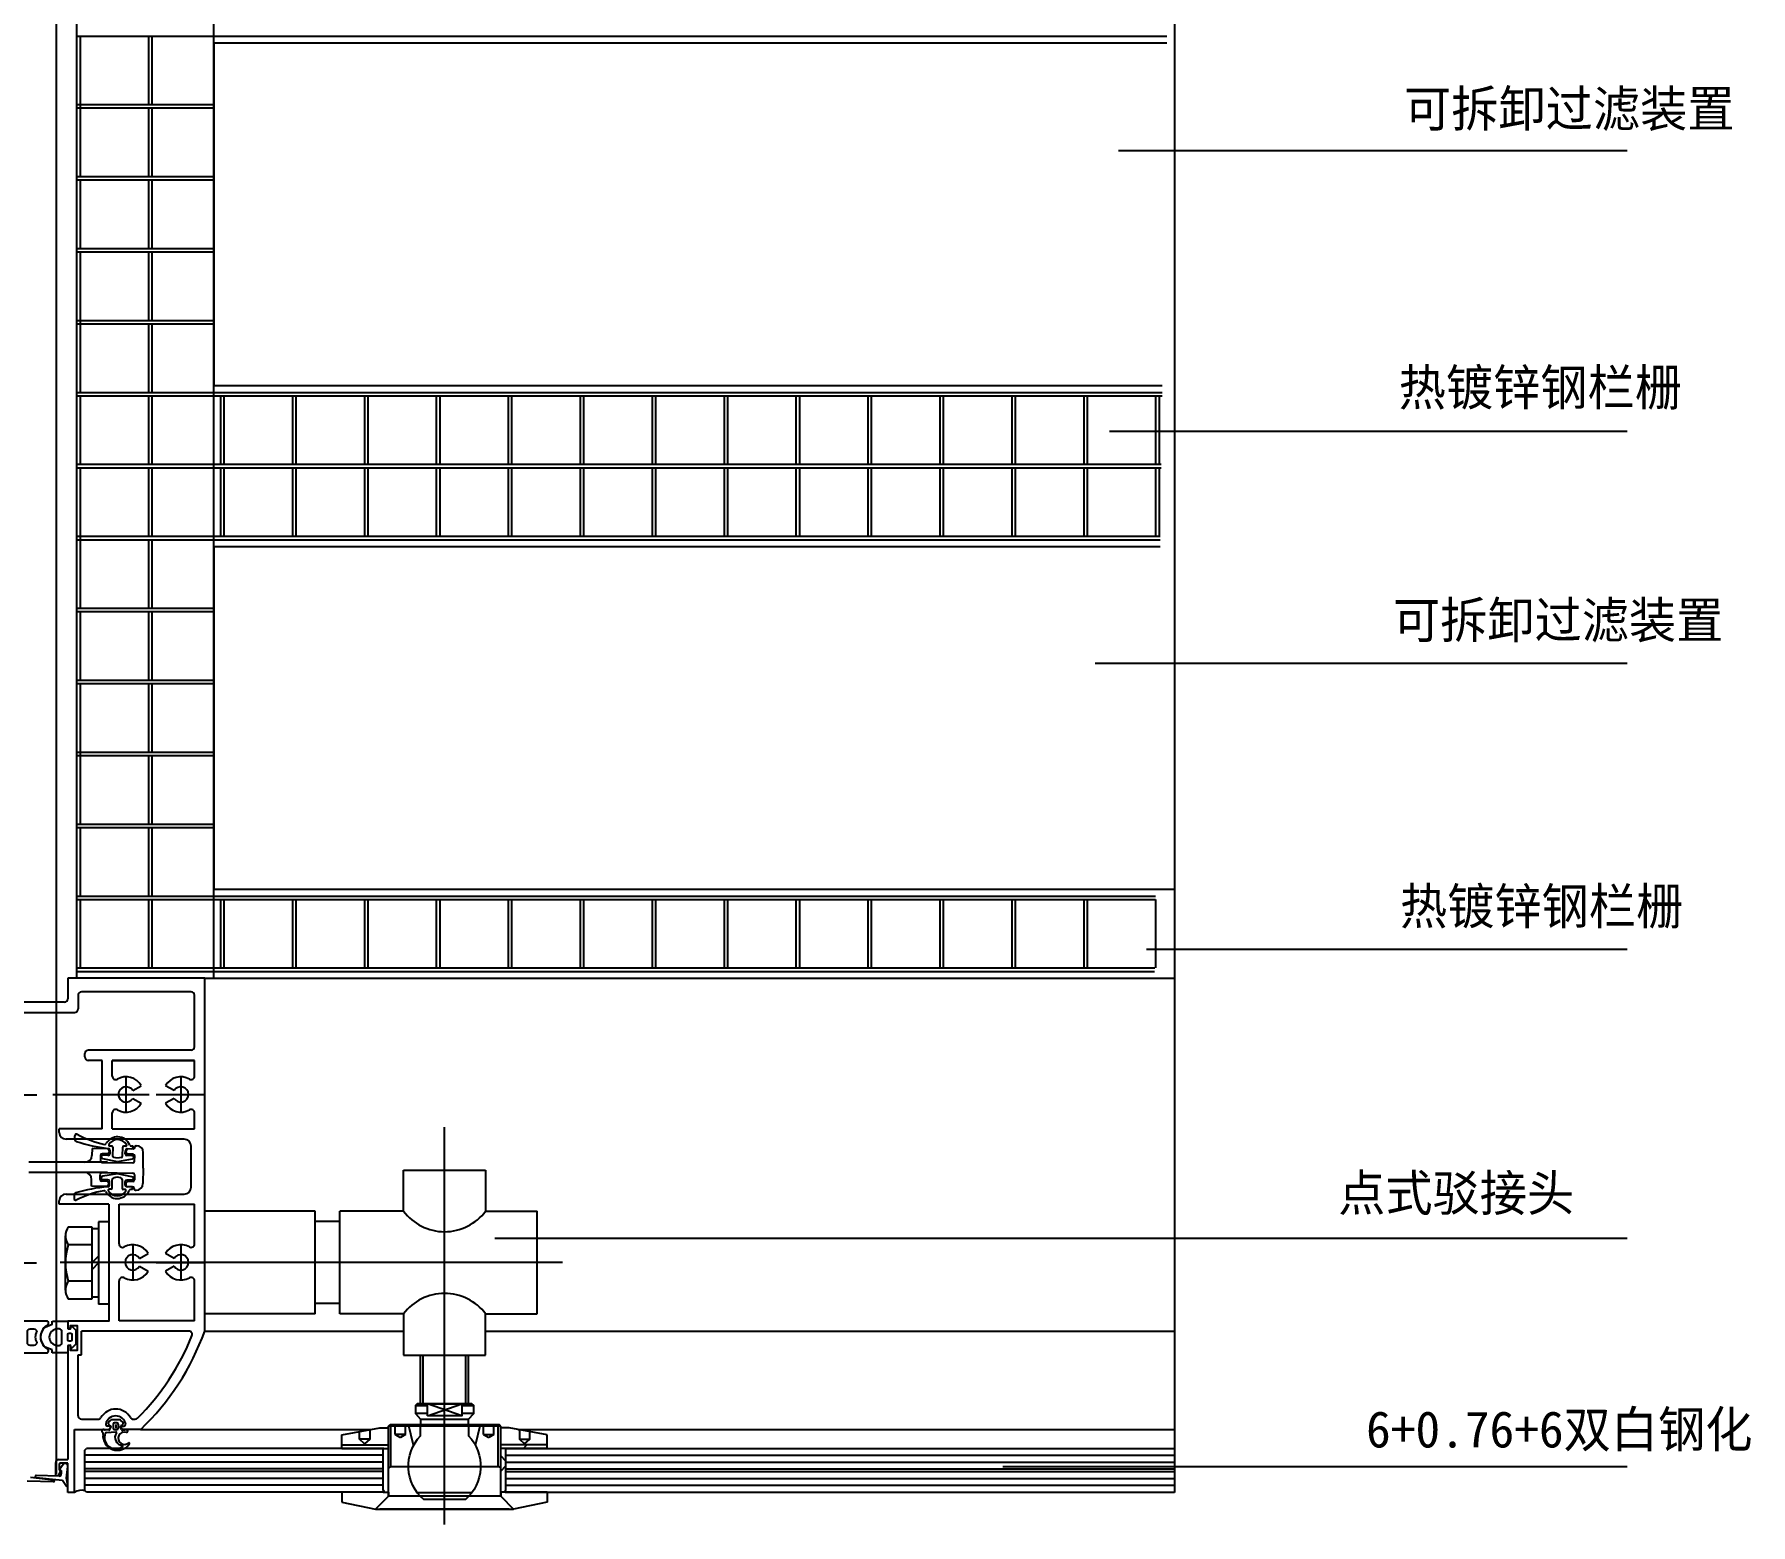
# Model space of a CAD drawing. Header units: metres. Extents: x 2762 to 3725, y 1252 to 2550.
# Drawn here: x 3202 to 3703, y 1787 to 2222 of the extents above; entities that cross this region are included whole.
import ezdxf

# ---------------------------------------------------------------- set-up
doc = ezdxf.new("R2010")
doc.units = ezdxf.units.M
for name, color, linetype in [('1', 1, 'Continuous'), ('10', 1, 'Continuous'), ('3', 5, 'Continuous'), ('4', 4, 'Continuous'), ('6', 6, 'Continuous'), ('CENTER', 2, 'Continuous'), ('GOMMA', 3, 'Continuous'), ('GROSSA', 4, 'Continuous'), ('胶条', 6, 'Continuous')]:
    doc.layers.add(name, color=color, linetype=linetype)

msp = doc.modelspace()

# ---------------------------------------------------------------- hatches: boundary and pattern name
at = {"layer": '1'}
h = msp.add_hatch(dxfattribs=at)
h.set_pattern_fill('ANSI38', scale=6)
h.paths.add_polyline_path([(3305.67, 1809.46), (3305.67, 1810.46), (3292.07, 1810.46), (3292.07, 1809.46)])
h = msp.add_hatch(dxfattribs=at)
h.set_pattern_fill('ANSI38', scale=6)
h.paths.add_polyline_path([(3305.67, 1796.7), (3304.17, 1796.7, 1), (3304.17, 1797.2), (3304.17, 1809.46), (3305.67, 1809.46)])
h = msp.add_hatch(dxfattribs=at)
h.set_pattern_fill('ANSI38', scale=6)
h.paths.add_polyline_path([(3352.07, 1809.46), (3352.07, 1810.46), (3338.47, 1810.46), (3338.47, 1809.46)])
h = msp.add_hatch(dxfattribs=at)
h.set_pattern_fill('ANSI38', scale=6)
h.paths.add_polyline_path([(3352.07, 1809.46), (3352.07, 1810.46), (3338.47, 1810.46), (3338.47, 1809.46)])
h = msp.add_hatch(dxfattribs=at)
h.set_pattern_fill('ANSI38', scale=6)
h.paths.add_polyline_path([(3338.47, 1796.7), (3339.97, 1796.7, -1), (3339.97, 1797.2), (3339.97, 1809.25), (3338.47, 1809.25)])

# ---------------------------------------------------------------- linework, layer by layer
for p, q in [((3214.75, 1946.68), (3214.75, 2243.18)), ((3254.75, 1946.68), (3254.75, 2243.18)), ((3215.75, 2180.68), (3215.75, 2221.68)), ((3235.75, 2201.68), (3235.75, 2221.68)), ((3236.75, 2201.68), (3236.75, 2221.68)), ((3254.75, 2219.68), (3254.75, 2119.68)), ((3254.75, 2219.68), (3532.92, 2219.68)), ((3235.75, 2180.68), (3235.75, 2200.68)), ((3236.75, 2180.68), (3236.75, 2200.68)), ((3215.75, 2159.68), (3215.75, 2179.68)), ((3235.75, 2159.68), (3235.75, 2179.68)), ((3236.75, 2159.68), (3236.75, 2179.68)), ((3215.75, 2117.68), (3215.75, 2158.68)), ((3235.75, 2138.68), (3235.75, 2158.68)), ((3236.75, 2138.68), (3236.75, 2158.68)), ((3235.75, 2117.68), (3235.75, 2137.68)), ((3236.75, 2117.68), (3236.75, 2137.68)), ((3254.75, 2119.68), (3531.61, 2119.68)), ((3215.75, 2096.68), (3215.75, 2116.68)), ((3235.75, 2096.68), (3235.75, 2116.68)), ((3236.75, 2096.68), (3236.75, 2116.68)), ((3256.75, 2096.68), (3256.75, 2116.68)), ((3257.75, 2096.68), (3257.75, 2116.68)), ((3277.75, 2096.68), (3277.75, 2116.68)), ((3278.75, 2096.68), (3278.75, 2116.68)), ((3298.75, 2096.68), (3298.75, 2116.68)), ((3299.75, 2096.68), (3299.75, 2116.68)), ((3319.75, 2096.68), (3319.75, 2116.68)), ((3320.75, 2096.68), (3320.75, 2116.68)), ((3340.75, 2096.68), (3340.75, 2116.68)), ((3341.75, 2096.68), (3341.75, 2116.68)), ((3361.75, 2096.68), (3361.75, 2116.68)), ((3362.75, 2096.68), (3362.75, 2116.68)), ((3382.75, 2096.68), (3382.75, 2116.68)), ((3383.75, 2096.68), (3383.75, 2116.68)), ((3403.75, 2096.68), (3403.75, 2116.68)), ((3404.75, 2096.68), (3404.75, 2116.68)), ((3424.75, 2096.68), (3424.75, 2116.68)), ((3425.75, 2096.68), (3425.75, 2116.68)), ((3445.75, 2096.68), (3445.75, 2116.68)), ((3446.75, 2096.68), (3446.75, 2116.68)), ((3466.75, 2096.68), (3466.75, 2116.68)), ((3467.75, 2096.68), (3467.75, 2116.68)), ((3487.75, 2096.68), (3487.75, 2116.68)), ((3488.75, 2096.68), (3488.75, 2116.68)), ((3508.75, 2096.68), (3508.75, 2116.68)), ((3509.75, 2096.68), (3509.75, 2116.68)), ((3529.75, 2096.68), (3529.75, 2116.68)), ((3530.75, 2096.68), (3530.75, 2116.68)), ((3215.75, 2054.68), (3215.75, 2095.68)), ((3235.75, 2075.68), (3235.75, 2095.68)), ((3236.75, 2075.68), (3236.75, 2095.68)), ((3256.75, 2075.68), (3256.75, 2095.68)), ((3257.75, 2075.68), (3257.75, 2095.68)), ((3277.75, 2075.68), (3277.75, 2095.68)), ((3278.75, 2075.68), (3278.75, 2095.68)), ((3298.75, 2075.68), (3298.75, 2095.68)), ((3299.75, 2075.68), (3299.75, 2095.68)), ((3319.75, 2075.68), (3319.75, 2095.68)), ((3320.75, 2075.68), (3320.75, 2095.68)), ((3340.75, 2075.68), (3340.75, 2095.68)), ((3341.75, 2075.68), (3341.75, 2095.68)), ((3361.75, 2075.68), (3361.75, 2095.68)), ((3362.75, 2075.68), (3362.75, 2095.68)), ((3382.75, 2075.68), (3382.75, 2095.68)), ((3383.75, 2075.68), (3383.75, 2095.68)), ((3403.75, 2075.68), (3403.75, 2095.68)), ((3404.75, 2075.68), (3404.75, 2095.68)), ((3424.75, 2075.68), (3424.75, 2095.68)), ((3425.75, 2075.68), (3425.75, 2095.68)), ((3445.75, 2075.68), (3445.75, 2095.68)), ((3446.75, 2075.68), (3446.75, 2095.68)), ((3466.75, 2075.68), (3466.75, 2095.68)), ((3467.75, 2075.68), (3467.75, 2095.68)), ((3487.75, 2075.68), (3487.75, 2095.68)), ((3488.75, 2075.68), (3488.75, 2095.68)), ((3508.75, 2075.68), (3508.75, 2095.68)), ((3509.75, 2075.68), (3509.75, 2095.68)), ((3529.75, 2075.68), (3529.75, 2095.68)), ((3530.75, 2075.68), (3530.75, 2095.68)), ((3235.75, 2054.68), (3235.75, 2074.68)), ((3236.75, 2054.68), (3236.75, 2074.68)), ((3254.75, 2072.68), (3530.99, 2072.68)), ((3254.75, 2072.68), (3254.75, 1972.68)), ((3215.75, 2033.68), (3215.75, 2053.68)), ((3235.75, 2033.68), (3235.75, 2053.68)), ((3236.75, 2033.68), (3236.75, 2053.68)), ((3215.75, 1991.68), (3215.75, 2032.68)), ((3235.75, 2012.68), (3235.75, 2032.68)), ((3236.75, 2012.68), (3236.75, 2032.68)), ((3235.75, 1991.68), (3235.75, 2011.68)), ((3236.75, 1991.68), (3236.75, 2011.68)), ((3215.75, 1970.68), (3215.75, 1990.68)), ((3235.75, 1970.68), (3235.75, 1990.68)), ((3236.75, 1970.68), (3236.75, 1990.68)), ((3215.75, 1949.68), (3215.75, 1969.68)), ((3235.75, 1949.68), (3235.75, 1969.68)), ((3236.75, 1949.68), (3236.75, 1969.68)), ((3254.75, 1972.68), (3535.21, 1972.68)), ((3256.75, 1949.68), (3256.75, 1969.68)), ((3257.75, 1949.68), (3257.75, 1969.68)), ((3277.75, 1949.68), (3277.75, 1969.68)), ((3278.75, 1949.68), (3278.75, 1969.68)), ((3298.75, 1949.68), (3298.75, 1969.68)), ((3299.75, 1949.68), (3299.75, 1969.68)), ((3319.75, 1949.68), (3319.75, 1969.68)), ((3320.75, 1949.68), (3320.75, 1969.68)), ((3340.75, 1949.68), (3340.75, 1969.68)), ((3341.75, 1949.68), (3341.75, 1969.68)), ((3361.75, 1949.68), (3361.75, 1969.68)), ((3362.75, 1949.68), (3362.75, 1969.68)), ((3382.75, 1949.68), (3382.75, 1969.68)), ((3383.75, 1949.68), (3383.75, 1969.68)), ((3403.75, 1949.68), (3403.75, 1969.68)), ((3404.75, 1949.68), (3404.75, 1969.68)), ((3424.75, 1949.68), (3424.75, 1969.68)), ((3425.75, 1949.68), (3425.75, 1969.68)), ((3445.75, 1949.68), (3445.75, 1969.68)), ((3446.75, 1949.68), (3446.75, 1969.68)), ((3466.75, 1949.68), (3466.75, 1969.68)), ((3467.75, 1949.68), (3467.75, 1969.68)), ((3487.75, 1949.68), (3487.75, 1969.68)), ((3488.75, 1949.68), (3488.75, 1969.68)), ((3508.75, 1949.68), (3508.75, 1969.68)), ((3509.75, 1949.68), (3509.75, 1969.68)), ((3529.75, 1949.68), (3529.75, 1969.68)), ((3252.07, 1946.7), (3535.21, 1946.7)), ((3229.07, 1917.9), (3229.07, 1907.6)), ((3231.03, 1913.88), (3233.54, 1915.32)), ((3243.11, 1913.88), (3240.6, 1915.32)), ((3245.06, 1917.9), (3245.06, 1907.6)), ((3203.03, 1912.57), (3172.79, 1912.57)), ((3207.73, 1912.7), (3235.84, 1912.7)), ((3231.03, 1911.62), (3233.54, 1910.17)), ((3237.89, 1912.75), (3252.07, 1912.75)), ((3243.11, 1911.62), (3240.6, 1910.17)), ((3219.15, 1896.98), (3219.12, 1894.98)), ((3223.65, 1896.92), (3219.15, 1896.98)), ((3221.62, 1894.94), (3221.6, 1893.44)), ((3221.86, 1894.5), (3221.86, 1894.5)), ((3223.63, 1895.42), (3222.13, 1895.44)), ((3224.14, 1896.41), (3224.13, 1895.91)), ((3229.13, 1895.84), (3229.14, 1896.34)), ((3231.15, 1896.82), (3229.39, 1896.84)), ((3231.13, 1895.32), (3229.63, 1895.34)), ((3231.6, 1893.31), (3231.62, 1894.81)), ((3231.65, 1897.31), (3231.65, 1897.41)), ((3232.06, 1897.81), (3232.16, 1897.81)), ((3234.07, 1891.28), (3234.13, 1895.78)), ((3200.7, 1893.07), (3223.69, 1893.07)), ((3200.7, 1890.07), (3223.69, 1890.07)), ((3221.53, 1887.94), (3221.55, 1889.44)), ((3222.06, 1889.94), (3231.06, 1889.82)), ((3222.1, 1892.94), (3231.09, 1892.82)), ((3231.55, 1889.31), (3231.53, 1887.81)), ((3234.07, 1891.28), (3234.02, 1886.78)), ((3219, 1885.98), (3219.03, 1887.98)), ((3223.5, 1885.92), (3219, 1885.98)), ((3221.78, 1888.38), (3221.78, 1888.38)), ((3223.52, 1887.42), (3222.02, 1887.44)), ((3224.01, 1886.41), (3224.02, 1886.91)), ((3229.02, 1886.85), (3229.01, 1886.35)), ((3231, 1885.82), (3229.25, 1885.84)), ((3231.02, 1887.32), (3229.52, 1887.34)), ((3231.28, 1888.25), (3231.28, 1888.25)), ((3231.5, 1885.31), (3231.5, 1885.21)), ((3231.89, 1884.81), (3231.99, 1884.81)), ((3212.2, 1874.13), (3219.07, 1874.13)), ((3219.07, 1874.13), (3219.07, 1853.02)), ((3221.07, 1875.58), (3221.07, 1851.58)), ((3224.07, 1875.58), (3221.07, 1875.58)), ((3211.39, 1855.66), (3211.39, 1871.49)), ((3221.07, 1873.54), (3219.07, 1873.54)), ((3219.07, 1868.86), (3212.2, 1868.86)), ((3221.07, 1865.57), (3219.07, 1863.58)), ((3231.07, 1868.9), (3231.07, 1858.6)), ((3233.03, 1864.88), (3235.54, 1866.32)), ((3243.11, 1864.88), (3240.6, 1866.32)), ((3245.06, 1868.9), (3245.06, 1858.6)), ((3221.07, 1863.58), (3219.07, 1861.59)), ((3239.42, 1863.75), (3224.07, 1863.75)), ((3233.03, 1862.62), (3235.54, 1861.17)), ((3237.89, 1863.75), (3252.07, 1863.75)), ((3243.11, 1862.62), (3240.6, 1861.17)), ((3219.07, 1858.3), (3212.2, 1858.3)), ((3219.07, 1853.02), (3212.2, 1853.02)), ((3221.07, 1853.61), (3219.07, 1853.61)), ((3224.07, 1851.58), (3221.07, 1851.58)), ((3252.07, 1843.7), (3310.07, 1843.7)), ((3334.07, 1843.7), (3535.21, 1843.7)), ((3224.32, 1815.96), (3223.65, 1815.96)), ((3224.2, 1815.07), (3224.5, 1815.67)), ((3227.93, 1815.07), (3227.63, 1815.67)), ((3227.81, 1815.96), (3228.48, 1815.96)), ((3233.35, 1814.96), (3228.11, 1814.96)), ((3228.24, 1816.75), (3228.24, 1816.82)), ((3233.35, 1814.96), (3300.67, 1814.96)), ((3343.46, 1814.96), (3535.21, 1814.96))]:
    msp.add_line(p, q)
for centre, radius, start, end in [((3226.07, 1918.11), 1, 180, 299.29), ((3229.07, 1912.75), 5.15, 30, 119.29), ((3229.07, 1912.75), 2.25, 30, 330), ((3245.06, 1912.75), 5.15, 60.71, 150), ((3245.06, 1912.75), 2.25, 210, 150), ((3248.07, 1918.11), 1, 240.71, 0), ((3229.07, 1912.75), 5.15, 240.71, 330), ((3245.06, 1912.75), 5.15, 210, 299.29), ((3226.07, 1907.38), 1, 60.71, 180), ((3248.07, 1907.38), 1, 0, 119.29), ((3217.12, 1895), 2, 269.25, 359.25), ((3222.12, 1894.94), 0.5, 89.25, 179.25), ((3223.63, 1895.92), 0.5, 269.25, 359.25), ((3223.64, 1896.42), 0.5, 359.25, 89.25), ((3229.63, 1895.84), 0.5, 179.25, 269.25), ((3229.64, 1896.34), 0.5, 89.25, 179.25), ((3231.12, 1894.82), 0.5, 359.25, 89.25), ((3231.15, 1897.32), 0.5, 269.25, 359.25), ((3232.05, 1897.41), 0.4, 89.25, 179.25), ((3232.13, 1895.81), 2, 359.25, 89.25), ((3217.03, 1888), 2, 359.25, 89.25), ((3222.05, 1889.44), 0.5, 89.25, 179.25), ((3222.1, 1893.44), 0.5, 179.25, 269.25), ((3231.05, 1889.32), 0.5, 359.25, 89.25), ((3231.1, 1893.32), 0.5, 269.25, 359.25), ((3222.03, 1887.94), 0.5, 179.25, 269.25), ((3223.51, 1886.42), 0.5, 269.25, 359.25), ((3223.52, 1886.92), 0.5, 359.25, 89.25), ((3229.51, 1886.34), 0.5, 179.25, 269.25), ((3229.52, 1886.84), 0.5, 89.25, 179.25), ((3231, 1885.32), 0.5, 359.25, 89.25), ((3231.03, 1887.82), 0.5, 269.25, 359.25), ((3231.89, 1885.21), 0.4, 179.25, 269.25), ((3232.02, 1886.81), 2, 269.25, 359.25), ((3216.06, 1871.49), 4.67, 145.62, 214.38), ((3228.07, 1869.11), 1, 180, 299.29), ((3248.07, 1869.11), 1, 240.71, 0), ((3228.85, 1863.58), 17.46, 162.41, 197.59), ((3231.07, 1863.75), 5.15, 30, 119.29), ((3231.07, 1863.75), 2.25, 30, 330), ((3245.06, 1863.75), 5.15, 60.71, 150), ((3245.06, 1863.75), 2.25, 210, 150), ((3228.07, 1858.38), 1, 60.71, 180), ((3231.07, 1863.75), 5.15, 240.71, 330), ((3245.06, 1863.75), 5.15, 210, 299.29), ((3248.07, 1858.38), 1, 0, 119.29), ((3216.06, 1855.66), 4.67, 145.62, 214.38), ((3226.07, 1815.96), 4.97, 30.17, 149.83), ((3226.07, 1815.96), 2.97, 11.68, 168.32), ((3223.65, 1816.46), 0.5, 168.32, 270), ((3224.02, 1815.16), 0.2, 270, 333.43), ((3224.32, 1815.76), 0.2, 333.43, 90), ((3227.81, 1815.76), 0.2, 90, 206.57), ((3228.11, 1815.16), 0.2, 206.57, 270), ((3228.48, 1816.46), 0.5, 270, 11.68)]:
    msp.add_arc(centre, radius, start, end)
for p, q in [((3535.21, 2545.55), (3535.21, 1796.61)), ((3214.75, 2221.68), (3532.94, 2221.68)), ((3214.75, 2201.68), (3254.75, 2201.68)), ((3214.75, 2200.68), (3254.75, 2200.68)), ((3214.75, 2180.68), (3254.75, 2180.68)), ((3214.75, 2179.68), (3254.75, 2179.68)), ((3214.75, 2159.68), (3254.75, 2159.68)), ((3214.75, 2158.68), (3254.75, 2158.68)), ((3214.75, 2138.68), (3254.75, 2138.68)), ((3214.75, 2137.68), (3254.75, 2137.68)), ((3214.75, 2117.68), (3531.58, 2117.68)), ((3214.75, 2116.68), (3531.57, 2116.68)), ((3214.75, 2096.68), (3531.31, 2096.68)), ((3214.75, 2095.68), (3531.29, 2095.68)), ((3214.75, 2075.68), (3531.03, 2075.68)), ((3214.75, 2074.68), (3531.02, 2074.68)), ((3214.75, 2054.68), (3254.75, 2054.68)), ((3214.75, 2053.68), (3254.75, 2053.68)), ((3214.75, 2033.68), (3254.75, 2033.68)), ((3214.75, 2032.68), (3254.75, 2032.68)), ((3214.75, 2012.68), (3254.75, 2012.68)), ((3214.75, 2011.68), (3254.75, 2011.68)), ((3214.75, 1991.68), (3254.75, 1991.68)), ((3214.75, 1990.68), (3254.75, 1990.68)), ((3214.75, 1970.68), (3529.66, 1970.68)), ((3214.75, 1969.68), (3529.65, 1969.68)), ((3214.75, 1949.68), (3529.38, 1949.68)), ((3212.07, 1946.7), (3212.07, 1940.7)), ((3252.07, 1946.7), (3212.07, 1946.7)), ((3214.75, 1948.68), (3529.37, 1948.68)), ((3252.07, 1843.7), (3252.07, 1946.7)), ((3211.07, 1939.7), (3187.57, 1939.7)), ((3215.07, 1941.7), (3215.07, 1937.7)), ((3248.07, 1942.7), (3216.07, 1942.7)), ((3249.07, 1926.7), (3249.07, 1941.7)), ((3190.95, 1936.7), (3214.14, 1936.7)), ((3217.07, 1923.7), (3217.07, 1924.7)), ((3248.07, 1925.7), (3218.07, 1925.7)), ((3222.07, 1902.7), (3222.07, 1922.7)), ((3225.07, 1918.11), (3225.07, 1922.7)), ((3225.07, 1922.7), (3249.07, 1922.7)), ((3249.07, 1918.08), (3249.07, 1922.7)), ((3225.07, 1902.7), (3225.07, 1907.38)), ((3249.07, 1902.7), (3249.07, 1907.42)), ((3209.57, 1901.7), (3209.57, 1902.7)), ((3246.07, 1899.7), (3211.57, 1899.7)), ((3225.07, 1902.7), (3249.07, 1902.7)), ((3248.07, 1885.7), (3248.07, 1897.7)), ((3209.57, 1880.7), (3209.57, 1881.7)), ((3211.57, 1883.7), (3246.07, 1883.7)), ((3227.07, 1869.11), (3227.07, 1880.7)), ((3227.07, 1880.7), (3249.07, 1880.7)), ((3249.07, 1869.08), (3249.07, 1880.7)), ((3227.07, 1846.7), (3227.07, 1858.38)), ((3249.07, 1846.7), (3249.07, 1858.42)), ((3212.07, 1838.68), (3212.06, 1806.17)), ((3215.07, 1818.96), (3215.07, 1836.78)), ((3214.06, 1814.96), (3224.02, 1814.96)), ((3216.07, 1817.96), (3220.9, 1817.96)), ((3231.23, 1817.96), (3231.72, 1817.96))]:
    msp.add_line(p, q, dxfattribs=at)
for centre, radius, start, end in [((3211.07, 1940.7), 1, 270, 0), ((3216.07, 1941.7), 1, 90, 180), ((3248.07, 1941.7), 1, 0, 90), ((3214.07, 1937.7), 1, 270, 360), ((3218.07, 1924.7), 1, 90, 180), ((3248.07, 1926.7), 1, 270, 0), ((3218.07, 1923.7), 1, 180, 270), ((3211.57, 1901.7), 2, 180, 270), ((3246.07, 1897.7), 2, 0, 90), ((3246.07, 1885.7), 2, 270, 0), ((3211.57, 1881.7), 2, 90, 180), ((3181.13, 1869.42), 72.46, 315.07, 338.04), ((3181.13, 1869.42), 75.46, 313.8, 340.07), ((3247.4, 1842.7), 1, 338.04, 90), ((3216.07, 1818.96), 1, 180, 270), ((3220.9, 1818.96), 1, 270, 329.83), ((3231.23, 1818.96), 1, 210.17, 270), ((3231.72, 1818.96), 1, 270, 315.07)]:
    msp.add_arc(centre, radius, start, end, dxfattribs=at)
at = {"layer": '10'}
for p, q in [((3518.8, 2188.24), (3667.33, 2188.24)), ((3516.16, 2106.31), (3667.33, 2106.31)), ((3512.05, 2038.62), (3667.33, 2038.62)), ((3526.97, 1955.17), (3667.33, 1955.17)), ((3336.73, 1870.81), (3667.33, 1870.81)), ((3485.03, 1804.15), (3667.33, 1804.15))]:
    msp.add_line(p, q, dxfattribs=at)
at = {"layer": '3'}
for centre, radius, start, end in [((3207.97, 1841.94), 3.86, 131.14, 228.79), ((3208.28, 1841.94), 4.16, 126.04, 233.96), ((3205.77, 1845.99), 0.68, 275.95, 57.9), ((3209.07, 1841.92), 2.4, 92.55, 267.45), ((3205.79, 1841.92), 3.21, 150.11, 209.89), ((3205.76, 1837.9), 0.68, 302.1, 84.05)]:
    msp.add_arc(centre, radius, start, end, dxfattribs=at)
at = {"layer": '4'}
for p, q in [((3222.07, 1922.7), (3218.07, 1922.7)), ((3249.07, 1922.7), (3225.07, 1922.7)), ((3222.07, 1902.7), (3209.57, 1902.7)), ((3310.07, 1878.7), (3310.07, 1890.7)), ((3310.07, 1890.7), (3334.07, 1890.7)), ((3334.07, 1890.7), (3334.07, 1878.7)), ((3224.07, 1880.7), (3209.57, 1880.7)), ((3284.34, 1878.7), (3252.07, 1878.7)), ((3284.34, 1848.7), (3284.34, 1878.7)), ((3291.53, 1875.7), (3284.34, 1875.7)), ((3291.53, 1848.7), (3291.53, 1878.7)), ((3310.07, 1878.7), (3291.53, 1878.7)), ((3334.07, 1878.7), (3349.07, 1878.7)), ((3349.07, 1848.7), (3349.07, 1878.7)), ((3291.53, 1851.7), (3284.34, 1851.7)), ((3249.07, 1846.7), (3227.07, 1846.7)), ((3284.34, 1848.7), (3252.07, 1848.7)), ((3310.07, 1848.7), (3291.53, 1848.7)), ((3310.07, 1848.7), (3310.07, 1836.7)), ((3334.07, 1836.7), (3334.07, 1848.7)), ((3334.07, 1848.7), (3349.07, 1848.7)), ((3216.06, 1836.78), (3216.06, 1843.7)), ((3247.4, 1843.7), (3216.06, 1843.7)), ((3215.07, 1836.78), (3216.06, 1836.78)), ((3310.07, 1836.7), (3334.07, 1836.7)), ((3315.07, 1822.46), (3315.07, 1836.7)), ((3329.07, 1822.46), (3329.07, 1836.7)), ((3214.06, 1796.57), (3214.06, 1814.96)), ((3292.07, 1813.41), (3303.17, 1815.41)), ((3303.17, 1815.41), (3305.67, 1815.41)), ((3305.67, 1815.96), (3306.17, 1816.46)), ((3305.67, 1795.52), (3305.67, 1815.96)), ((3306.17, 1816.46), (3337.97, 1816.46)), ((3315.07, 1817.96), (3329.07, 1817.96)), ((3338.47, 1815.96), (3337.97, 1816.46)), ((3338.47, 1795.52), (3338.47, 1815.96)), ((3340.97, 1815.41), (3338.47, 1815.41)), ((3352.07, 1813.41), (3340.97, 1815.41)), ((3304.36, 1809.46), (3217.57, 1809.46)), ((3292.07, 1809.46), (3292.07, 1813.41)), ((3292.07, 1810.46), (3305.67, 1810.46)), ((3292.07, 1809.46), (3305.67, 1809.46)), ((3304.17, 1809.46), (3305.67, 1809.46)), ((3304.17, 1797.2), (3304.17, 1809.46)), ((3352.07, 1810.46), (3338.47, 1810.46)), ((3339.97, 1809.46), (3338.47, 1809.46)), ((3352.07, 1809.46), (3338.47, 1809.46)), ((3352.07, 1809.46), (3338.47, 1809.46)), ((3339.77, 1809.46), (3535.21, 1809.46)), ((3339.97, 1797.2), (3339.97, 1809.46)), ((3352.07, 1809.46), (3352.07, 1813.41)), ((3208.56, 1801.42), (3208.56, 1805.37)), ((3209.36, 1806.17), (3212.06, 1806.17)), ((3209.56, 1804.77), (3209.56, 1803.09)), ((3212.06, 1805.17), (3209.96, 1805.17)), ((3212.06, 1796.57), (3212.06, 1805.17)), ((3304.17, 1807.46), (3217.07, 1807.46)), ((3304.17, 1805.46), (3217.07, 1805.46)), ((3339.97, 1807.46), (3535.21, 1807.46)), ((3339.97, 1805.46), (3535.21, 1805.46)), ((3210.04, 1803.09), (3209.24, 1801.42)), ((3209.56, 1803.09), (3210.04, 1803.09)), ((3304.17, 1803.46), (3217.07, 1803.46)), ((3304.17, 1802.7), (3217.07, 1802.7)), ((3304.17, 1800.7), (3217.07, 1800.7)), ((3339.97, 1803.46), (3535.21, 1803.46)), ((3339.97, 1802.7), (3535.21, 1802.7)), ((3339.97, 1800.7), (3535.21, 1800.7)), ((3214.06, 1796.57), (3212.06, 1796.57)), ((3304.17, 1798.7), (3217.07, 1798.7)), ((3304.36, 1796.7), (3217.57, 1796.7)), ((3292.07, 1796.7), (3292.07, 1793.75)), ((3304.17, 1796.7), (3292.07, 1796.7)), ((3305.67, 1795.52), (3301.89, 1791.75)), ((3305.67, 1795.52), (3301.89, 1791.75)), ((3304.17, 1796.7), (3305.67, 1796.7)), ((3305.67, 1796.7), (3305.67, 1795.52)), ((3339.97, 1796.7), (3338.47, 1796.7)), ((3338.47, 1796.7), (3338.47, 1795.52)), ((3338.47, 1795.52), (3338.47, 1796.7)), ((3338.47, 1795.52), (3342.24, 1791.75)), ((3338.47, 1795.52), (3342.24, 1791.75)), ((3352.07, 1796.7), (3339.77, 1796.7)), ((3339.77, 1796.7), (3535.21, 1796.7)), ((3339.97, 1798.7), (3535.21, 1798.7)), ((3352.07, 1796.7), (3352.07, 1793.75)), ((3292.07, 1793.75), (3301.89, 1791.75)), ((3301.89, 1791.75), (3342.24, 1791.75)), ((3301.89, 1791.75), (3342.24, 1791.75)), ((3340.97, 1791.75), (3303.17, 1791.75)), ((3352.07, 1793.75), (3342.24, 1791.75))]:
    msp.add_line(p, q, dxfattribs=at)
for points in [[(3224.07, 1880.7), (3224.07, 1846.57), (3212.06, 1846.57), (3212.06, 1844.6), (3212.86, 1844.38), (3212.86, 1845.37), (3214.86, 1845.37), (3214.86, 1837.98), (3212.86, 1837.98), (3212.86, 1839.58), (3212.06, 1839.37), (3212.06, 1836.78)], [(3329.07, 1816.46), (3329.07, 1817.96), (3330.57, 1819.66), (3330.57, 1821.96), (3330.07, 1822.46), (3314.07, 1822.46), (3313.57, 1821.96), (3313.57, 1819.66), (3315.07, 1817.96), (3315.07, 1816.46)], [(3217.57, 1796.7), (3217.07, 1797.2), (3217.07, 1808.96), (3217.57, 1809.46)]]:
    msp.add_lwpolyline(points, dxfattribs=at)
msp.add_lwpolyline([(3317.07, 1818.96), (3317.07, 1822.46), (3327.07, 1822.46), (3327.07, 1818.96)], close=True, dxfattribs=at)
for centre, radius, start, end in [((3322.07, 1887.7), 15, 216.87, 323.13), ((3322.07, 1839.7), 15, 36.87, 143.13), ((3209.36, 1805.37), 0.8, 90, 180), ((3209.96, 1804.77), 0.4, 90, 180), ((3216.06, 1793.84), 3.38, 72.72, 126.2), ((3304.17, 1796.95), 0.25, 270, 90), ((3339.97, 1796.95), 0.25, 90, 270)]:
    msp.add_arc(centre, radius, start, end, dxfattribs=at)
at = {"layer": '6'}
for p, q in [((3322.07, 1787.19), (3322.07, 1903.17)), ((3056.34, 1863.57), (3202.98, 1863.57)), ((3356.54, 1863.7), (3209.9, 1863.7)), ((3315.87, 1822.46), (3315.87, 1836.7)), ((3328.27, 1822.46), (3328.27, 1836.7)), ((3313.57, 1821.96), (3317.07, 1821.96)), ((3317.07, 1819.66), (3313.57, 1819.66)), ((3317.07, 1818.96), (3327.07, 1822.46)), ((3327.07, 1818.96), (3317.07, 1822.46)), ((3327.07, 1821.96), (3330.57, 1821.96)), ((3330.57, 1819.66), (3327.07, 1819.66)), ((3338.47, 1815.96), (3305.67, 1815.96)), ((3307.67, 1813.46), (3307.67, 1816.46)), ((3310.67, 1813.46), (3310.67, 1816.46)), ((3313.03, 1810.4), (3311.53, 1816.46)), ((3331.1, 1810.4), (3332.6, 1816.46)), ((3333.47, 1813.46), (3333.47, 1816.46)), ((3336.47, 1813.46), (3336.47, 1816.46)), ((3300.21, 1812.11), (3297.21, 1812.11)), ((3307.67, 1813.46), (3309.17, 1812.59)), ((3310.67, 1813.46), (3307.67, 1813.46)), ((3310.67, 1813.46), (3309.17, 1812.59)), ((3333.47, 1813.46), (3334.97, 1812.59)), ((3333.47, 1813.46), (3336.47, 1813.46)), ((3336.47, 1813.46), (3334.97, 1812.59)), ((3343.92, 1812.11), (3346.92, 1812.11)), ((3306.37, 1804.14), (3337.76, 1804.14)), ((3338.47, 1795.52), (3305.67, 1795.52)), ((3330.07, 1796.52), (3314.06, 1796.52))]:
    msp.add_line(p, q, dxfattribs=at)
for points in [[(3300.21, 1814.88), (3300.21, 1812.11), (3298.71, 1810.79), (3297.21, 1812.11), (3297.21, 1814.33)], [(3305.67, 1803.75), (3306.37, 1804.14), (3306.37, 1816.46)], [(3338.47, 1803.75), (3337.76, 1804.14), (3337.76, 1816.46)], [(3343.92, 1814.88), (3343.92, 1812.11), (3345.42, 1810.79), (3346.92, 1812.11), (3346.92, 1814.33)]]:
    msp.add_lwpolyline(points, dxfattribs=at)
msp.add_lwpolyline([(3329.07, 1816.46), (3329.07, 1813.12, -0.43), (3328.14, 1794.52), (3315.99, 1794.52, -0.43), (3315.07, 1813.12), (3315.07, 1816.46)], format="xyb", dxfattribs=at)
at = {"layer": 'CENTER'}
msp.add_line((3208.7, 2545.5), (3208.7, 1802.04), dxfattribs=at)
at = {"layer": 'GOMMA'}
for p, q in [((3207.58, 1846.57), (3212.06, 1846.57)), ((3212.06, 1846.57), (3212.06, 1844.32)), ((3212.06, 1844.32), (3212.86, 1844.32)), ((3212.86, 1844.32), (3213.04, 1844.97)), ((3213.37, 1845.06), (3214.46, 1843.92)), ((3214.46, 1843.92), (3214.46, 1839.92)), ((3207.47, 1838.21), (3205.43, 1839.04)), ((3212.06, 1839.52), (3212.06, 1837.32)), ((3212.86, 1839.52), (3212.06, 1839.52)), ((3213.04, 1838.87), (3212.86, 1839.52)), ((3214.46, 1839.92), (3213.37, 1838.78)), ((3207.47, 1837.32), (3207.47, 1838.21)), ((3212.06, 1837.32), (3207.47, 1837.32)), ((3210.7, 1804.73), (3209.71, 1803.42)), ((3211.73, 1800.8), (3212.09, 1804.21)), ((3207.89, 1799.68), (3200.26, 1799.85)), ((3201.19, 1801.08), (3207.89, 1800.32)), ((3209.57, 1801.39), (3202.87, 1801.56)), ((3202.87, 1800.92), (3210.5, 1800.16)), ((3209.82, 1803.13), (3210.18, 1803.04)), ((3210.18, 1803.04), (3210.18, 1802.03)), ((3210.5, 1800.16), (3211.67, 1798.44)), ((3212.09, 1798.71), (3211.73, 1800.8))]:
    msp.add_line(p, q, dxfattribs=at)
for points in [[(3204.11, 1846.57), (3198.7, 1846.57), (3198.7, 1844.32), (3197.9, 1844.32), (3197.72, 1844.97, 0.58), (3197.38, 1845.06), (3196.3, 1843.92), (3196.3, 1839.92), (3197.38, 1838.78, 0.58), (3197.72, 1838.87), (3197.9, 1839.52), (3198.7, 1839.52), (3198.7, 1837.32), (3206.12, 1837.32)], [(3203.01, 1840.32, -0.41), (3202.21, 1839.52), (3201.09, 1839.52, -0.41), (3200.29, 1840.32), (3200.29, 1843.52, -0.41), (3201.09, 1844.32), (3202.21, 1844.32, -0.41), (3203.01, 1843.52)], [(3208.97, 1839.52), (3209.57, 1839.52, 0.41), (3210.37, 1840.32), (3210.37, 1843.52, 0.41), (3209.57, 1844.32), (3208.97, 1844.32)]]:
    msp.add_lwpolyline(points, format="xyb", dxfattribs=at)
for points in [[(3206.13, 1846.56), (3206.12, 1846.57), (3204.11, 1846.57)], [(3205.43, 1844.85), (3207.47, 1845.67), (3207.47, 1846.57)]]:
    msp.add_lwpolyline(points, dxfattribs=at)
msp.add_lwpolyline([(3213.26, 1841.12, -0.41), (3212.86, 1840.72), (3212.46, 1840.72, -0.41), (3212.06, 1841.12), (3212.06, 1842.72, -0.41), (3212.46, 1843.12), (3212.86, 1843.12, -0.41), (3213.26, 1842.72)], format="xyb", close=True, dxfattribs=at)
for centre, radius, start, end in [((3213.23, 1844.92), 0.2, 43.7, 165), ((3213.23, 1838.92), 0.2, 195, 316.3), ((3211.33, 1804.29), 0.77, 353.81, 144.95), ((3202.88, 1801.24), 0.32, 92.7, 267.28), ((3207.87, 1800), 0.32, 272.72, 87.3), ((3209.54, 1802.03), 0.64, 272.7, 360), ((3209.87, 1803.32), 0.19, 147.17, 255), ((3211.85, 1798.63), 0.26, 225, 19.77)]:
    msp.add_arc(centre, radius, start, end, dxfattribs=at)
at = {"layer": 'GROSSA'}
msp.add_line((3209.24, 1801.42), (3208.56, 1801.42), dxfattribs=at)
at = {"layer": '胶条'}
for p, q in [((3214.15, 1899.55), (3214.17, 1900.72)), ((3223.87, 1894.98), (3222.37, 1895)), ((3223.67, 1894.98), (3222.37, 1895)), ((3224.9, 1897.7), (3224.34, 1897.71)), ((3224.39, 1896.53), (3224.37, 1895.47)), ((3225.2, 1897.4), (3225.16, 1894.85)), ((3226.61, 1894.14), (3225.56, 1894.36)), ((3227.65, 1894.33), (3226.61, 1894.14)), ((3228.06, 1894.81), (3228.1, 1897.36)), ((3228.97, 1897.65), (3228.4, 1897.65)), ((3228.87, 1895.41), (3228.88, 1896.35)), ((3230.86, 1894.88), (3229.36, 1894.9)), ((3231.16, 1897.62), (3230.66, 1897.63)), ((3231.15, 1897.32), (3231.16, 1897.62)), ((3231.36, 1894.38), (3231.36, 1894.38)), ((3226.55, 1889.63), (3222.29, 1888.87)), ((3226.59, 1893.12), (3222.35, 1894)), ((3230.78, 1888.76), (3226.55, 1889.63)), ((3230.85, 1893.88), (3226.59, 1893.12)), ((3223.77, 1887.85), (3222.27, 1887.87)), ((3224.74, 1885.1), (3224.18, 1885.11)), ((3224.25, 1886.28), (3224.27, 1887.35)), ((3225.04, 1885.4), (3225.07, 1887.94)), ((3226.54, 1888.62), (3225.49, 1888.43)), ((3227.57, 1888.4), (3226.54, 1888.61)), ((3227.97, 1887.9), (3227.94, 1885.36)), ((3228.81, 1885.05), (3228.24, 1885.06)), ((3228.77, 1887.29), (3228.75, 1886.35)), ((3230.77, 1887.76), (3229.27, 1887.78)), ((3230.99, 1885.02), (3230.49, 1885.03)), ((3231, 1885.32), (3230.99, 1885.02)), ((3213.94, 1883.53), (3213.93, 1882.36)), ((3224.02, 1814.76), (3222.99, 1814.84)), ((3223.41, 1814.11), (3226.11, 1814.3)), ((3223.89, 1816.75), (3223.89, 1816.82)), ((3224.01, 1817.11), (3224.55, 1817.64)), ((3224.22, 1816.25), (3224.01, 1816.46)), ((3224.38, 1814.98), (3224.68, 1815.58)), ((3227.3, 1817.76), (3224.83, 1817.76)), ((3225.31, 1816.56), (3225.31, 1815.36)), ((3226.42, 1816.96), (3225.71, 1816.96)), ((3225.71, 1814.96), (3226.42, 1814.96)), ((3225.91, 1815.96), (3226.27, 1815.96)), ((3226.07, 1816.4), (3226.07, 1815.4)), ((3226.82, 1816.56), (3226.82, 1815.36)), ((3227.75, 1814.98), (3227.45, 1815.58)), ((3228.12, 1817.11), (3227.58, 1817.64)), ((3227.91, 1816.25), (3228.12, 1816.46)), ((3228.11, 1814.76), (3229.34, 1814.93)), ((3229.57, 1814.73), (3229.57, 1814.73))]:
    msp.add_line(p, q, dxfattribs=at)
for centre, radius, start, end in [((3214.65, 1899.55), 0.5, 179.25, 254.2), ((3214.67, 1900.72), 0.5, 74.32, 179.25), ((3228.45, 1940.87), 44.07, 251.57, 264.13), ((3228.19, 1924.64), 27, 240.26, 258.44), ((3226.64, 1896.56), 3.81, 89.25, 150.63), ((3226.64, 1896.56), 3.01, 89.25, 147.86), ((3226.64, 1896.56), 3.01, 30.64, 89.25), ((3226.64, 1896.56), 3.81, 21.21, 89.25), ((3222.36, 1894.5), 0.5, 89.25, 179.25), ((3222.36, 1894.5), 0.5, 179.25, 269.25), ((3222.88, 1898.68), 0.5, 258.44, 330.63), ((3223.87, 1895.48), 0.5, 269.25, 359.25), ((3223.89, 1896.54), 0.5, 359.25, 84.13), ((3224.35, 1898.01), 0.3, 147.86, 269.25), ((3224.9, 1897.4), 0.3, 359.25, 89.25), ((3225.66, 1894.85), 0.5, 179.25, 258.36), ((3227.56, 1894.82), 0.5, 280.14, 359.25), ((3228.4, 1897.35), 0.3, 89.25, 179.25), ((3229.37, 1895.4), 0.5, 179.25, 269.25), ((3229.38, 1896.34), 0.5, 89.25, 179.25), ((3228.98, 1897.95), 0.3, 269.25, 30.64), ((3230.66, 1898.13), 0.5, 201.21, 269.25), ((3230.65, 1897.33), 0.5, 269.25, 359.25), ((3230.86, 1894.38), 0.5, 269.25, 359.25), ((3230.86, 1894.38), 0.5, 359.25, 89.25), ((3214.44, 1883.53), 0.5, 104.3, 179.25), ((3227.15, 1841.85), 44.07, 94.37, 106.93), ((3227.32, 1858.08), 27, 100.06, 118.24), ((3222.28, 1888.37), 0.5, 89.25, 179.25), ((3222.28, 1888.37), 0.5, 179.25, 269.25), ((3222.69, 1884.18), 0.5, 27.87, 100.06), ((3226.51, 1886.19), 3.81, 207.87, 269.25), ((3223.77, 1887.35), 0.5, 359.25, 89.25), ((3223.75, 1886.29), 0.5, 274.37, 359.25), ((3223.75, 1886.29), 0.5, 274.37, 359.25), ((3224.17, 1884.81), 0.3, 89.25, 210.64), ((3226.51, 1886.19), 3.01, 210.64, 269.25), ((3224.74, 1885.4), 0.3, 269.25, 359.25), ((3225.57, 1887.94), 0.5, 100.14, 179.25), ((3226.51, 1886.19), 3.81, 269.25, 337.29), ((3226.51, 1886.19), 3.01, 269.25, 327.86), ((3227.47, 1887.91), 0.5, 359.25, 78.36), ((3228.24, 1885.36), 0.3, 179.25, 269.25), ((3229.25, 1886.34), 0.5, 179.25, 269.25), ((3229.27, 1887.28), 0.5, 89.25, 179.25), ((3228.8, 1884.75), 0.3, 327.86, 89.25), ((3230.49, 1884.53), 0.5, 89.25, 157.29), ((3230.5, 1885.33), 0.5, 359.25, 89.25), ((3230.78, 1888.26), 0.5, 269.25, 359.25), ((3230.78, 1888.26), 0.5, 359.25, 89.25), ((3214.43, 1882.36), 0.5, 179.25, 284.18), ((3222.53, 1814.47), 0.51, 59.98, 230.91), ((3221.9, 1813.69), 0.5, 338.87, 50.91), ((3223.03, 1815.34), 0.5, 239.98, 265.34), ((3226.1, 1812.65), 3.31, 158.68, 306.46), ((3223.44, 1813.61), 0.5, 94.16, 149.83), ((3224.29, 1816.82), 0.4, 134.98, 180), ((3224.29, 1816.75), 0.4, 180, 225.38), ((3224.02, 1815.16), 0.4, 270, 333.43), ((3224.5, 1816.54), 0.4, 225.38, 256.52), ((3224.32, 1815.76), 0.4, 333.43, 76.52), ((3224.83, 1817.36), 0.4, 90, 134.98), ((3225.71, 1816.56), 0.4, 90, 180), ((3225.71, 1815.36), 0.4, 180, 270), ((3228.13, 1812.64), 2.29, 143.9, 267.24), ((3226.13, 1814.1), 0.2, 323.14, 94.16), ((3226.42, 1816.56), 0.4, 0, 90), ((3226.42, 1815.36), 0.4, 270, 0), ((3228.6, 1812.4), 1.81, 73.01, 314.24), ((3227.3, 1817.36), 0.4, 45.02, 90), ((3227.81, 1815.76), 0.4, 103.48, 206.57), ((3227.63, 1816.54), 0.4, 283.48, 314.62), ((3228.11, 1815.16), 0.4, 206.57, 270), ((3227.84, 1816.82), 0.4, 0, 45.02), ((3227.84, 1816.75), 0.4, 314.62, 0), ((3229.16, 1814.57), 0.43, 265.53, 22.18), ((3229.37, 1814.73), 0.2, 0, 97.84), ((3226.55, 1813.1), 4.21, 174.47, 326.7), ((3227.97, 1810.16), 0.2, 299.79, 74.13), ((3229.91, 1810.91), 0.2, 323.32, 102.87)]:
    msp.add_arc(centre, radius, start, end, dxfattribs=at)

# ---------------------------------------------------------------- texts
at = {"layer": '10', "char_height": 10.6, "attachment_point": 1}
for s, insert in [('可拆卸过滤装置', (3602.19, 2205.78)), ('热镀锌钢栏栅', (3600.62, 2124.43)), ('可拆卸过滤装置', (3598.94, 2056.51)), ('热镀锌钢栏栅', (3601, 1973)), ('点式驳接头', (3582.94, 1889.31)), ('6+0.76+6双白钢化', (3591.09, 1820.32))]:
    msp.add_mtext(s, dxfattribs=dict(at, insert=insert))

doc.saveas('drawing.dxf')
